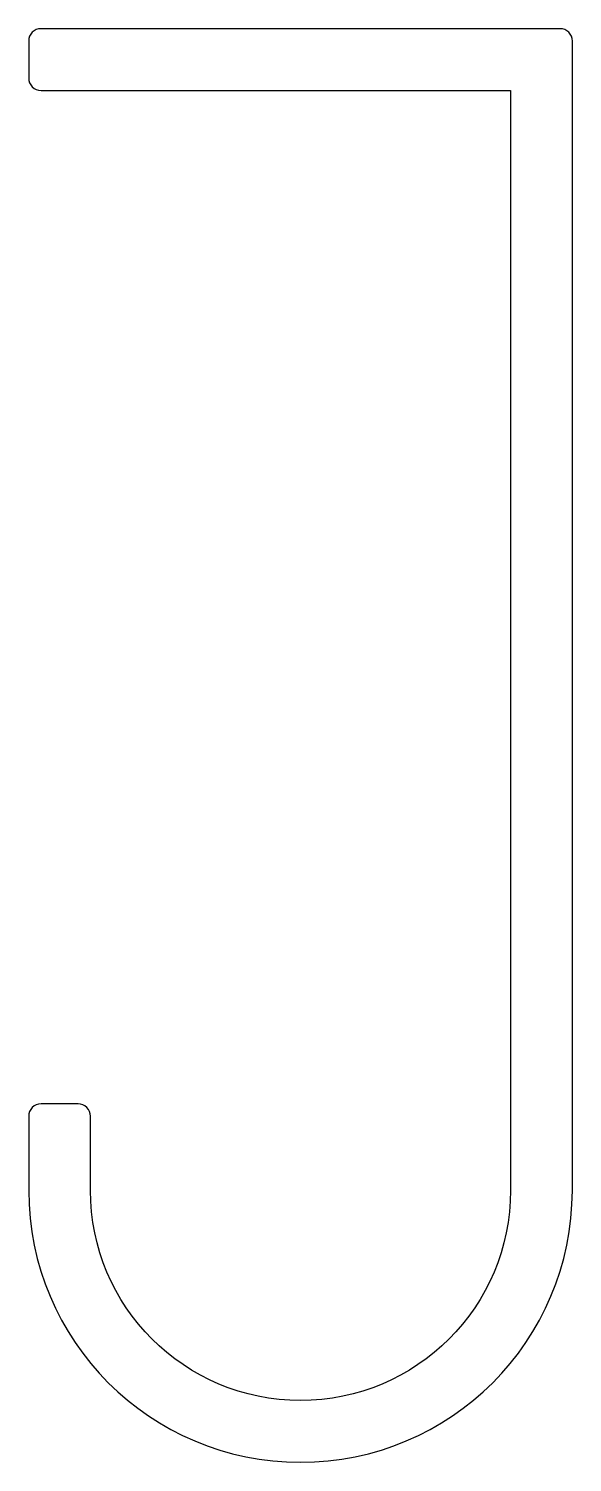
# Model space of a CAD drawing. Extents: x 168 to 190, y 184.5 to 242.5.
import ezdxf

# ---------------------------------------------------------------- set-up
doc = ezdxf.new("R2010")
doc.units = 0
doc.layers.add('ANA', color=220, linetype='CONTINUOUS')

msp = doc.modelspace()

# ---------------------------------------------------------------- linework, layer by layer
at = {"layer": 'ANA'}
msp.add_lwpolyline([(168.546, 199.011, 0.414214), (168.046, 198.511), (168.046, 195.511, 1), (190.046, 195.511), (190.046, 242.011, 0.414214), (189.546, 242.511), (168.546, 242.511, 0.414214), (168.046, 242.011), (168.046, 240.511, 0.414214), (168.546, 240.011), (187.546, 240.011), (187.546, 195.511, -1), (170.546, 195.511), (170.546, 198.511, 0.414214), (170.046, 199.011)], format="xyb", close=True, dxfattribs=at)

doc.saveas('drawing.dxf')
